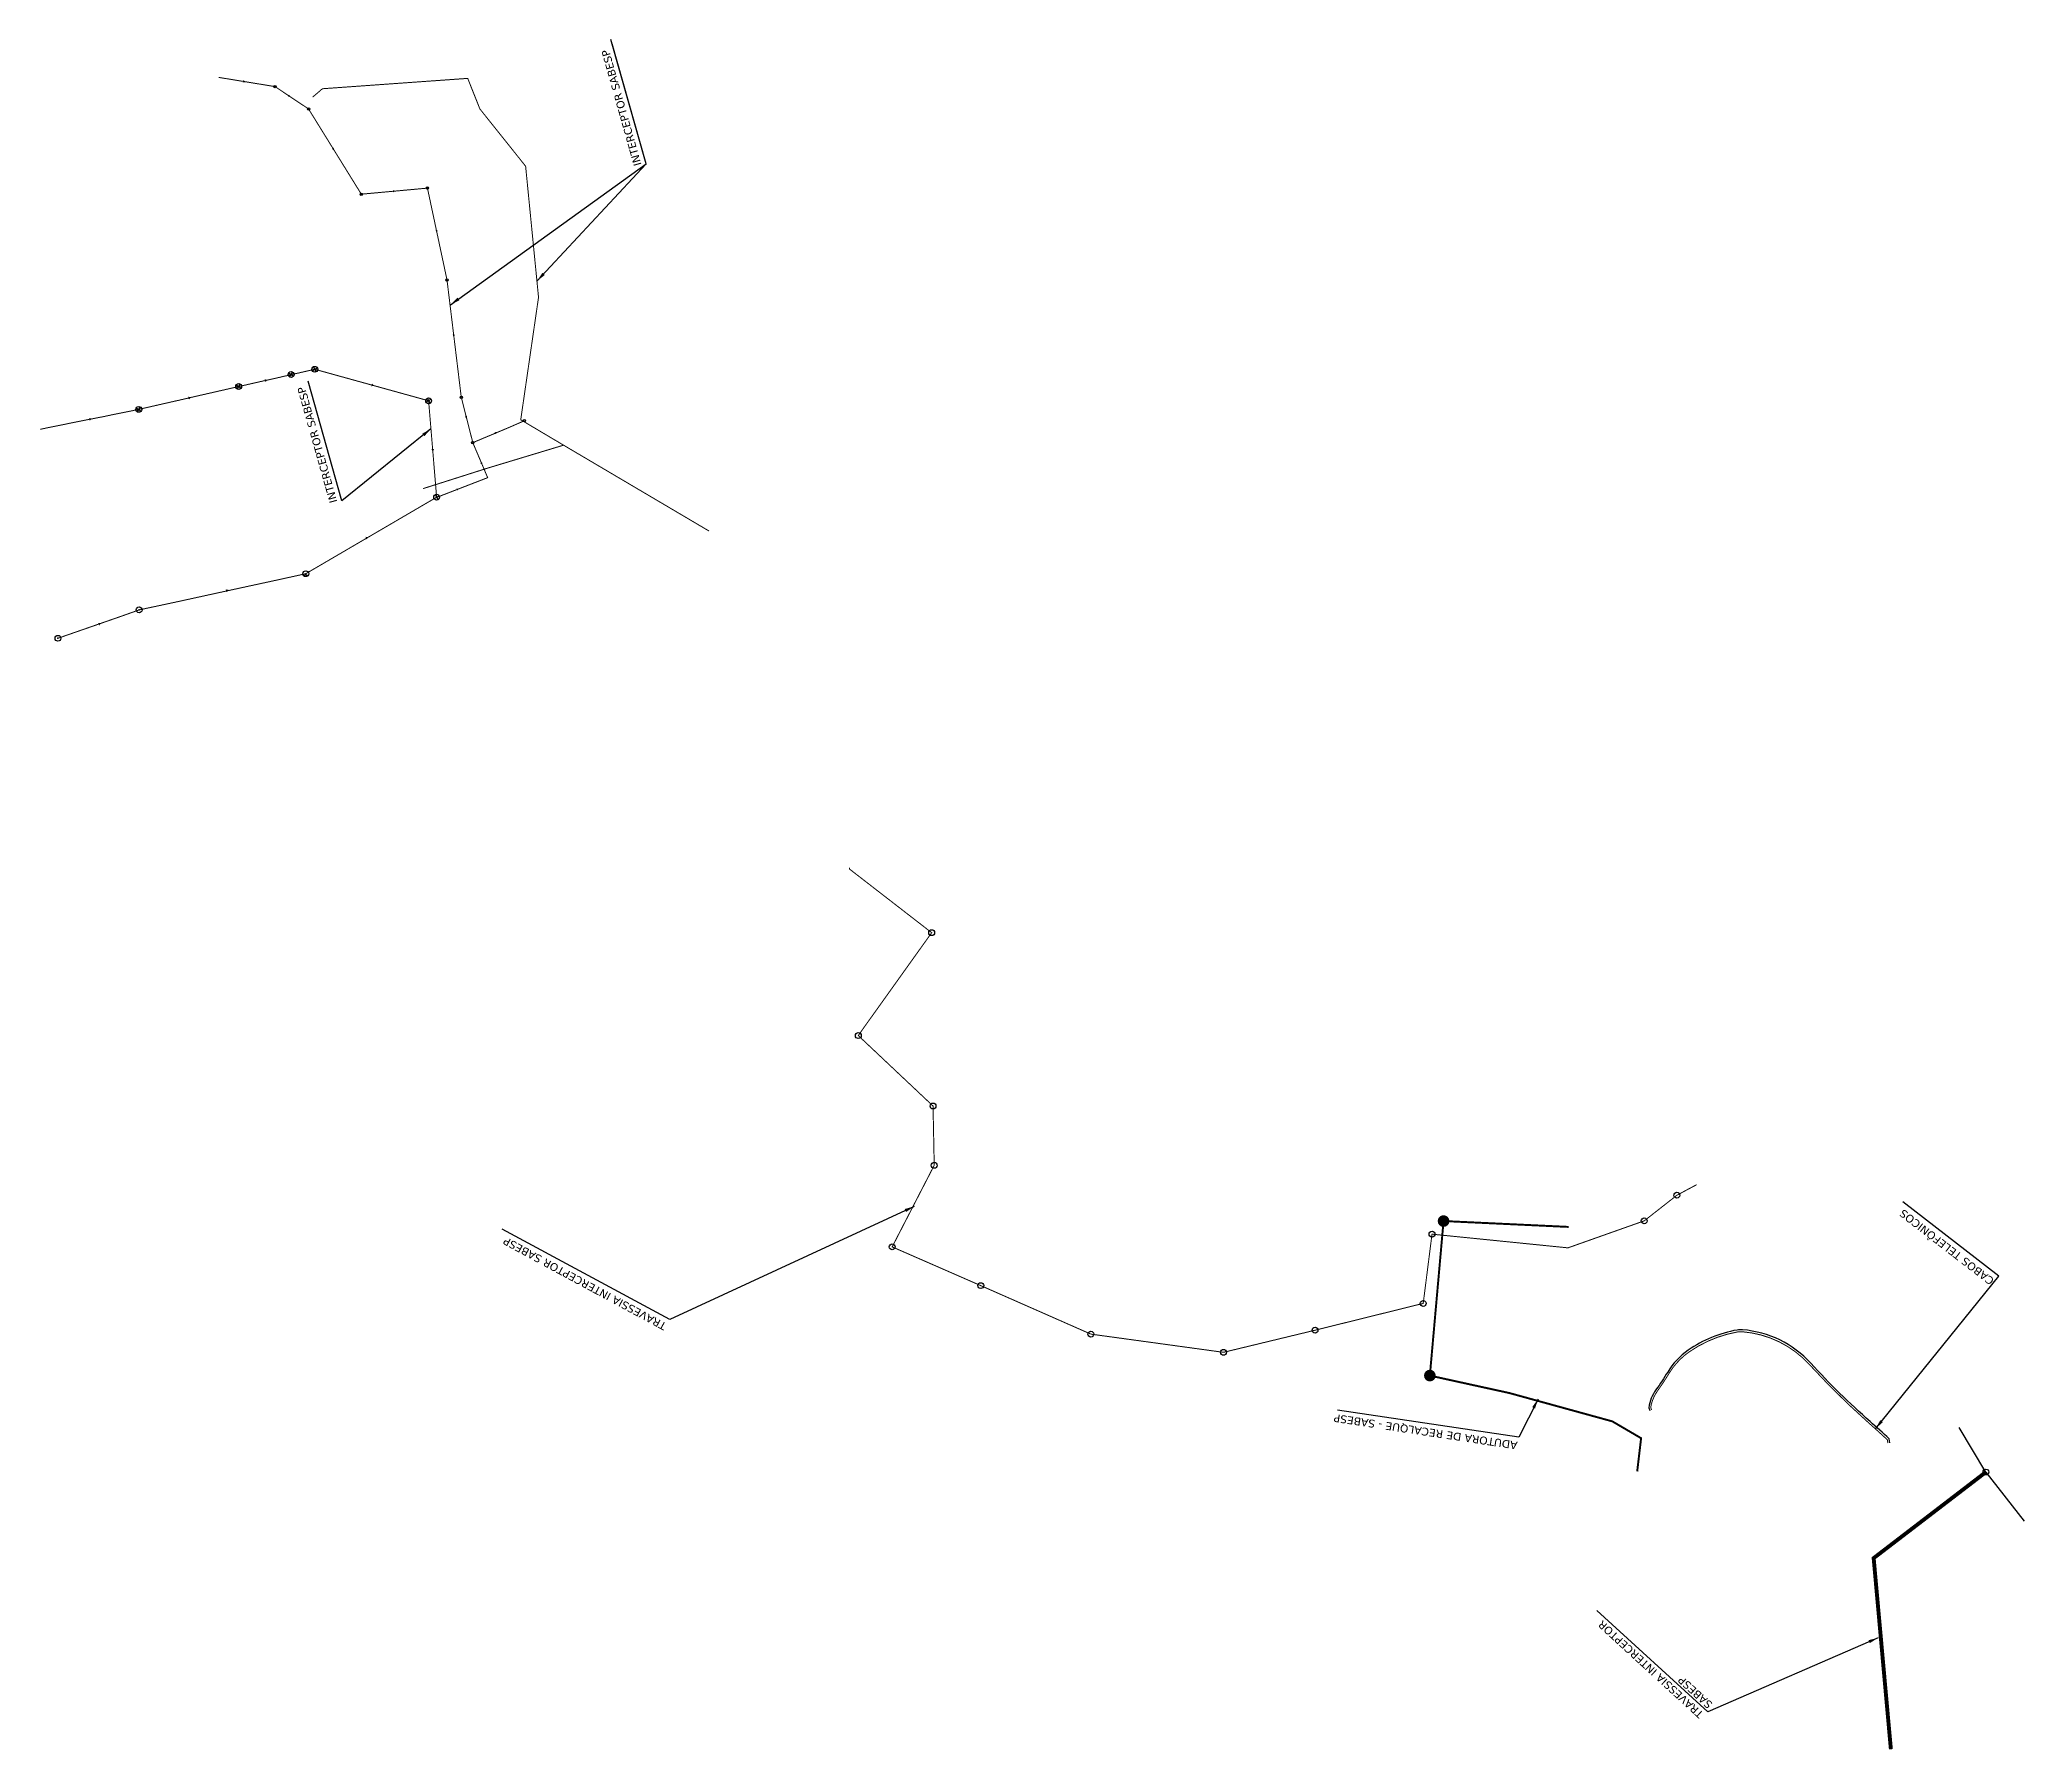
# Model space of a CAD drawing. Header units: metres. Extents: x 288740 to 329917, y 7396742 to 7465143.
# Drawn here: x 320497 to 321512, y 7424469 to 7425344 of the extents above; entities that cross this region are included whole.
import ezdxf

# ---------------------------------------------------------------- set-up
doc = ezdxf.new("R2010")
doc.units = ezdxf.units.M
doc.header["$LTSCALE"] = 10
doc.layers.get('0').update_dxf_attribs({"color": 255})
for name, color, linetype in [('DUTOS_SABESP', 151, 'Continuous'), ('DUTOS_SABESP_TEXTOS', 2, 'Continuous'), ('DUTOS_TELEFONIA', 162, 'Continuous'), ('DUTOS_TELEFONIA_TEXTOS', 2, 'Continuous')]:
    doc.layers.add(name, color=color, linetype=linetype)
doc.styles.get("Standard").update_dxf_attribs({"font": 'arial.ttf'})
doc.dimstyles.new('ISO-25', dxfattribs={"dimtxt": 2.5, "dimasz": 2.5, "dimexe": 1.25, "dimexo": 0.625, "dimtad": 1, "dimtxsty": 'Standard', "dimcen": 2.5, "dimadec": 0, "dimazin": 0, "dimtfac": 1, "dimtmove": 0, "dimatfit": 3, "dimfxl": 1, "dimarcsym": 0})

# ---------------------------------------------------------------- blocks, each defined once
blk = doc.blocks.new('DGE001A')
at = {"color": 0}
blk.add_lwpolyline([(0, 0, 1.5, 0, 0), (1.3, 0, 0, 0, 0)], format="xyseb", dxfattribs=at)
blk = doc.blocks.new('DRE010B')
at = {"color": 0}
blk.add_arc((0.4, 1.5), 0.934, 182.2339, 323.8184, dxfattribs=at)
blk.add_point((0, 0), dxfattribs=at)
blk = doc.blocks.new('DGE012A')
at = {"color": 0}
blk.add_circle((0, 0), 1.5, dxfattribs=at)
blk.add_point((0, 0), dxfattribs=at)
blk = doc.blocks.new('DGE011A')
at = {"color": 0}
for p, q in [((-1.1, -1.1), (1.1, 1.1)), ((-1.1, 1.1), (1.1, -1.1))]:
    blk.add_line(p, q, dxfattribs=at)
blk.add_circle((0, 0), 1.5, dxfattribs=at)
blk.add_point((0, 0), dxfattribs=at)

msp = doc.modelspace()

# ---------------------------------------------------------------- hatches: boundary and pattern name
at = {"layer": 'DUTOS_SABESP'}
h = msp.add_hatch(color=256, dxfattribs=at)
h.dxf.hatch_style = 1
edge = h.paths.add_edge_path()
edge.add_arc((321215.2, 7424740.1), 3, 0, 360)
h = msp.add_hatch(color=256, dxfattribs=at)
h.dxf.hatch_style = 1
edge = h.paths.add_edge_path()
edge.add_arc((321208.2, 7424661.1), 3, 0, 360)

# ---------------------------------------------------------------- linework, layer by layer
at = {"layer": 'DUTOS_SABESP', "ltscale": 50}
for q in [(321478.8, 7424634.5, 792), (321512.1, 7424586.7, 792)]:
    msp.add_line((321492.5, 7424611.8, 792), q, dxfattribs=at)
at = {"layer": 'DUTOS_SABESP', "const_width": 0.5}
for points in [[(320745.3, 7425149.2), (320736.8, 7425145.5), (320718.9, 7425138), (320713, 7425161.2), (320705.7, 7425221.2), (320695.7, 7425268.1), (320661.9, 7425265), (320634.9, 7425308.6), (320627.5, 7425313.5), (320617.8, 7425320), (320589, 7425324.7)], [(320637, 7425314.6), (320642, 7425318.9), (320716.3, 7425324.2), (320722.5, 7425308.6), (320745.9, 7425279.3), (320745.9, 7425279.3), (320752.5, 7425212.3), (320743.4, 7425149.7), (320765.3, 7425136.7), (320725.9, 7425124.8), (320693.5, 7425114.5)], [(320497.7, 7425144.8), (320500.5, 7425145.4), (320500.5, 7425145.4), (320508.9, 7425147.1), (320508.9, 7425147.1), (320509, 7425147.1), (320509, 7425147.1), (320512.8, 7425147.9), (320512.8, 7425147.9), (320521.3, 7425149.6), (320521.3, 7425149.6), (320528.5, 7425151), (320528.5, 7425151), (320528.7, 7425151), (320528.7, 7425151), (320532.9, 7425151.9), (320532.9, 7425151.9), (320536.2, 7425152.6), (320536.2, 7425152.6), (320541.3, 7425153.6), (320541.3, 7425153.6), (320548.1, 7425155), (320567.4, 7425159.4), (320567.4, 7425159.4), (320567.4, 7425159.4), (320567.4, 7425159.4), (320568.8, 7425159.7), (320568.8, 7425159.7), (320576.1, 7425161.4), (320576.1, 7425161.4), (320578.7, 7425162), (320578.7, 7425162), (320592.3, 7425165.1), (320592.3, 7425165.1), (320599.2, 7425166.7), (320602, 7425167.3), (320602, 7425167.3), (320611.6, 7425169.5), (320611.6, 7425169.5), (320615.8, 7425170.4), (320615.8, 7425170.4), (320620.6, 7425171.5), (320620.6, 7425171.5), (320621.8, 7425171.8), (320621.8, 7425171.8), (320624.6, 7425172.4), (320624.6, 7425172.4), (320626, 7425172.8), (320629.4, 7425173.5), (320629.4, 7425173.5), (320638.1, 7425175.5), (320696.3, 7425159.4), (320700.4, 7425110.1), (320633.5, 7425071), (320618.5, 7425067.7), (320618.5, 7425067.7), (320601.4, 7425064), (320601.4, 7425064), (320594.5, 7425062.5), (320594.5, 7425062.5), (320586.7, 7425060.8), (320586.7, 7425060.8), (320567.5, 7425056.6), (320567.5, 7425056.6), (320548.3, 7425052.5), (320539.3, 7425049.3), (320539.3, 7425049.3), (320506.8, 7425038)], [(320718.9, 7425138), (320726.5, 7425120.1), (320700.4, 7425110)], [(320839.7, 7425092.8), (320765.3, 7425136.7)], [(320911.5, 7424920.7), (320911.4, 7424920.1), (320953.5, 7424887.5), (320918.7, 7424838.8)], [(320918.7, 7424838.8), (320916, 7424834.9), (320954.2, 7424798.9), (320954.8, 7424768.6), (320933.3, 7424726.9), (320978.6, 7424707.1), (321034.9, 7424682.3)], [(321304.2, 7424735.4), (321317.8, 7424740.2), (321334.5, 7424753.3), (321344.6, 7424758.7)], [(321034.9, 7424682.3), (321102.7, 7424673), (321149.5, 7424684.3), (321204.8, 7424698), (321209.3, 7424733.4), (321278.8, 7424726.4), (321304.2, 7424735.4)]]:
    msp.add_lwpolyline(points, dxfattribs=at)
at = {"layer": 'DUTOS_SABESP', "const_width": 1, "elevation": 801}
msp.add_lwpolyline([(321314.2, 7424612.1), (321316.2, 7424629.1), (321301.5, 7424637.7), (321248.8, 7424652.2), (321208.2, 7424661.1), (321215.2, 7424740.1), (321279.2, 7424737.1)], dxfattribs=at)
at = {"layer": 'DUTOS_SABESP', "linetype": 'Continuous', "ltscale": 30, "const_width": 2, "elevation": 792}
msp.add_lwpolyline([(321443.9, 7424470.1), (321435.1, 7424567.8), (321492.5, 7424611.8)], dxfattribs=at)
at = {"layer": 'DUTOS_SABESP'}
for centre, radius in [((320617.8, 7425320), 0.6), ((320634.9, 7425308.6), 0.6), ((320695.7, 7425268.1), 0.6), ((320661.9, 7425265), 0.6), ((320705.7, 7425221.2), 0.6), ((320713, 7425161.2), 0.6), ((320745.3, 7425149.2, 778.5), 0.6), ((320718.9, 7425138), 0.6), ((320953.5, 7424887.5), 1.5), ((320916, 7424834.9), 1.5), ((320954.2, 7424798.9), 1.5), ((320954.8, 7424768.6), 1.5), ((321334.5, 7424753.3), 1.5), ((321317.8, 7424740.2, 778.5), 1.5), ((320933.3, 7424726.9), 1.5), ((321209.3, 7424733.4), 1.5), ((320978.6, 7424707.1), 1.5), ((321204.8, 7424698), 1.5), ((321034.9, 7424682.3), 1.5), ((321149.5, 7424684.3), 1.5), ((321102.7, 7424673), 1.5), ((321492.5, 7424611.8, 792), 1.5)]:
    msp.add_circle(centre, radius, dxfattribs=at)
for points in [[(320603.4, 7425322.3), (320601.3, 7425322.2), (320601.5, 7425323.2)], [(320626.3, 7425314.3), (320624.4, 7425315), (320624.9, 7425315.8)], [(320648.4, 7425286.8), (320646.9, 7425288.2), (320647.7, 7425288.8)], [(320680, 7425266.7), (320678.1, 7425266), (320678, 7425267)], [(320700.7, 7425244.7), (320699.8, 7425246.5), (320700.8, 7425246.7)], [(320709.4, 7425191.2), (320708.6, 7425193.2), (320709.6, 7425193.3)], [(320715.9, 7425149.6), (320714.9, 7425151.4), (320715.9, 7425151.6)], [(320732.1, 7425143.6), (320730.4, 7425142.3), (320730, 7425143.3)], [(320722.7, 7425129), (320723.9, 7425127.4), (320723, 7425127)], [(320712.5, 7425114.7), (320710.8, 7425113.5), (320710.5, 7425114.4)]]:
    msp.add_solid(points, dxfattribs=at)
at = {"layer": 'DUTOS_TELEFONIA'}
msp.add_lwpolyline([(321443.4, 7424626.8), (321443, 7424628.8, 0.006078), (321433.3, 7424637.6, -0.02624), (321402.9, 7424667.5, 0.189559), (321368.1, 7424684.5, 0.064049), (321365.3, 7424684.4, 0.107775), (321340.3, 7424674.1, 0.105059), (321329.8, 7424662.9, -0.019074), (321323.8, 7424653.9, 0.121181), (321320.1, 7424644.7, -0.000658), (321320.1, 7424644.6), (321320.7, 7424643.2)], format="xyb", dxfattribs=at)
at = {"layer": 'DUTOS_TELEFONIA', "const_width": 0.5}
msp.add_lwpolyline([(321442.4, 7424626.6), (321442.1, 7424628.3, 0.005928), (321432.7, 7424636.8, -0.02624), (321402.2, 7424666.8, 0.189559), (321368.1, 7424683.5, 0.064049), (321365.4, 7424683.4, 0.107775), (321340.9, 7424673.3, 0.105059), (321330.6, 7424662.4, -0.019074), (321324.6, 7424653.3, 0.118575), (321321.1, 7424644.7), (321321.6, 7424643.6)], format="xyb", dxfattribs=at)

# ---------------------------------------------------------------- block references
at = {"rotation": 344.5393973978105}
msp.add_blockref('DGE001A', (320667.2, 7425167.5), dxfattribs=at)
at = {"layer": 'DUTOS_SABESP'}
for name, p, rotation in [('DGE011A', (320638.1, 7425175.5), 344.53721686081), ('DGE011A', (320599.2, 7425166.7), 12.77986210180986), ('DGE001A', (320612.6, 7425169.7), 12.80036291480941), ('DGE011A', (320626, 7425172.8), 12.86655342380932), ('DGE011A', (320548.1, 7425155), 12.90818598880987), ('DGE001A', (320573.6, 7425160.8), 12.89991206781018), ('DGE011A', (320696.3, 7425159.4), 344.53721686081), ('DGE001A', (320522.9, 7425149.9), 11.38615602580993), ('DGE001A', (320698.4, 7425134.7), 275.3797040630361), ('DGE011A', (320700.4, 7425110.1), 344.53721686081), ('DGE001A', (320664.3, 7425089.2), 19.25515037380944), ('DGE001A', (320592.8, 7425062.3), 19.25515037380944), ('DGE012A', (320633.5, 7425071), 12.23297312380957), ('DRE010B', (320633.5, 7425071), 192.2448589138105), ('DGE012A', (320548.3, 7425052.5), 12.23297312380957), ('DGE001A', (320527.6, 7425045.2), 19.25515037380944), ('DGE012A', (320506.8, 7425038), 332.0295251508104)]:
    msp.add_blockref(name, p, dxfattribs=dict(at, rotation=rotation))

# ---------------------------------------------------------------- texts
at = {"layer": 'DUTOS_SABESP_TEXTOS', "char_height": 4, "width": 134.388, "attachment_point": 1}
for s, insert, rotation in [('\\A1;{\\fVerdana|b0|i0|c0|p34;INTERCEPTOR SABESP}', (320801.3, 7425279, 731), 105.7289), ('\\A1;{\\fVerdana|b0|i0|c0|p34;INTERCEPTOR SABESP}', (320645.8, 7425106.7, 731), 105.7289), ('\\A1;{\\fVerdana|b0|i0|c0|p34;TRAVESSIA INTERCEPTOR SABESP}', (320816.4, 7424684.1, 720), 151.6441), ('\\A1;{\\fVerdana|b0|i0|c0|p34;ADUTORA DE RECALQUE - SABESP}', (321252.6, 7424623.3, 732), 171.3721), ('\\A1;{\\fVerdana|b0|i0|c0|p34;TRAVESSIA INTERCEPTOR \\PSABESP}', (321345.8, 7424485.6, 732), 137.4676)]:
    msp.add_mtext(s, dxfattribs=dict(at, insert=insert, rotation=rotation))
at = {"layer": 'DUTOS_TELEFONIA_TEXTOS', "insert": (321494.6, 7424707.1, 724), "char_height": 4, "width": 134.388, "attachment_point": 1, "rotation": 142.3077}
msp.add_mtext('\\A1;{\\fVerdana|b0|i0|c0|p34;CABOS TELEFÔNICOS}', dxfattribs=at)

# ---------------------------------------------------------------- leaders
at = {"layer": 'DUTOS_SABESP_TEXTOS'}
for points in [[(320707.5, 7425208.5), (320807.5, 7425280.6), (320789.5, 7425344)], [(320751.7, 7425220.6, 808), (320807.5, 7425280.6, 808), (320790.2, 7425341.8, 808)], [(320697.5, 7425145.1, 808), (320652, 7425108.3, 808), (320634.7, 7425169.5, 808)], [(320944.6, 7424747.6, 797), (320819.6, 7424689.7, 797), (320733.9, 7424736, 797)], [(321263.5, 7424649.1, 809), (321253.7, 7424629.6, 809), (321160.9, 7424643.5, 809)], [(321437.4, 7424527.1, 809), (321350.3, 7424489.3, 809), (321293.6, 7424541.1, 809)]]:
    msp.add_leader(points, dimstyle='ISO-25', override={"dimscale": 2}, dxfattribs=at)
at = {"layer": 'DUTOS_TELEFONIA_TEXTOS'}
msp.add_leader([(321436, 7424633.9), (321499.1, 7424712), (321450, 7424749.9)], dimstyle='ISO-25', override={"dimscale": 2}, dxfattribs=at)

doc.saveas('drawing.dxf')
